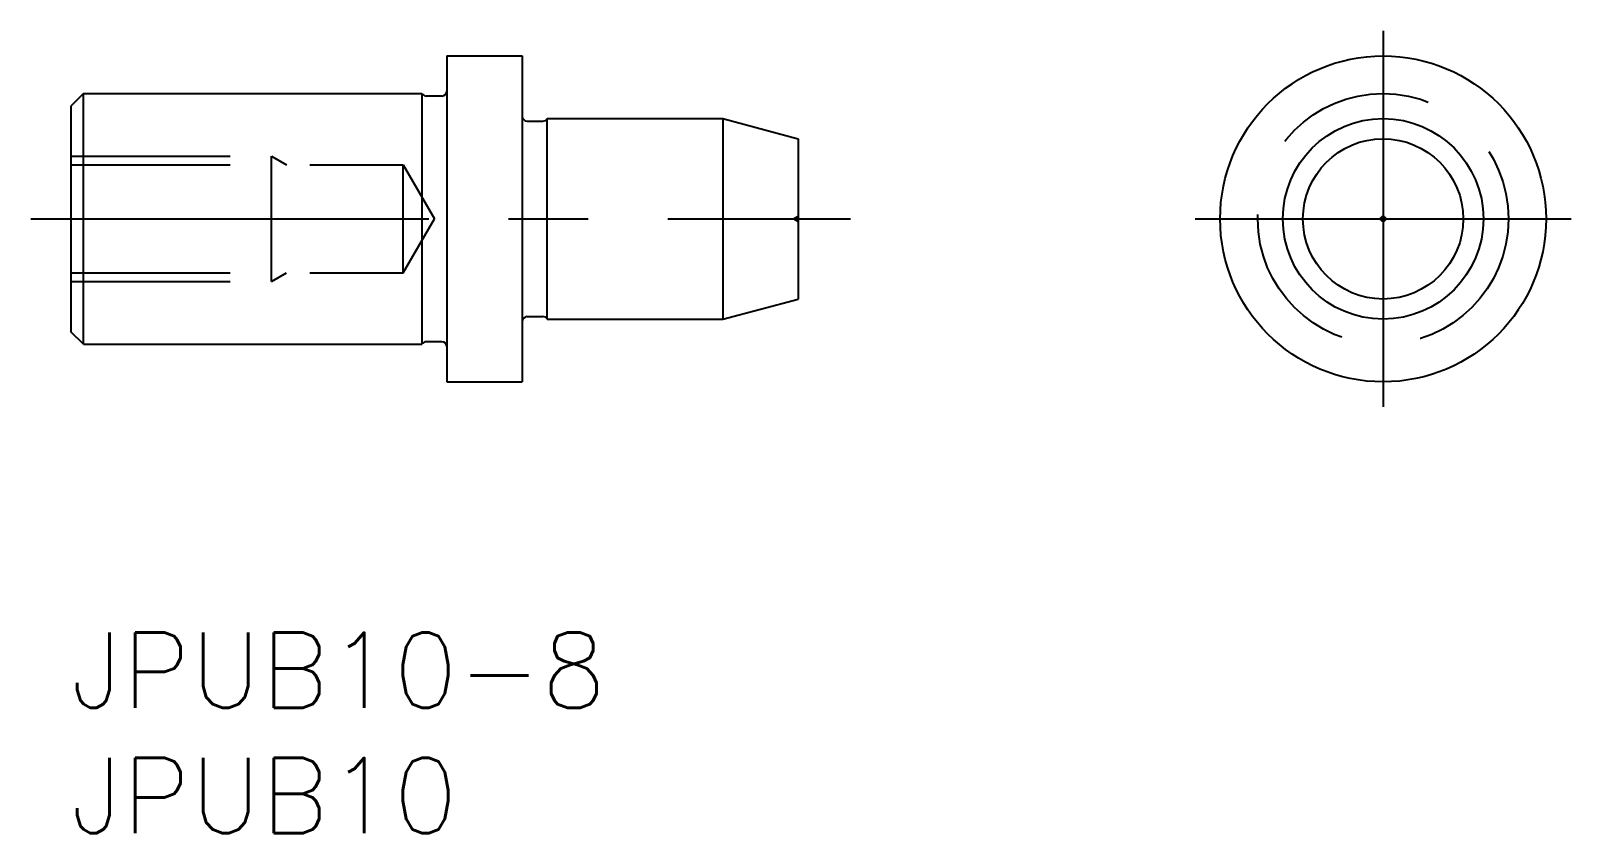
# Model space of a CAD drawing. Extents: x -1.6 to 59.8, y -8 to 24.
import ezdxf

# ---------------------------------------------------------------- set-up
doc = ezdxf.new("R2010")
doc.units = 0
doc.header["$LTSCALE"] = 0.5
doc.linetypes.add('CENTER', pattern=[50.8, 31.75, -6.35, 6.35, -6.35])
doc.linetypes.add('DASHED', pattern=[19.05, 12.7, -6.35])
for name, color, linetype in [('MSM_CENTER', 1, 'CENTER'), ('MSM_CONTINUOUS', 7, 'CONTINUOUS'), ('MSM_DASHED', 4, 'DASHED'), ('MSM_PART_NUMBER', 7, 'CONTINUOUS')]:
    doc.layers.add(name, color=color, linetype=linetype)
doc.styles.get("Standard").update_dxf_attribs({"font": 'txt.shx', "height": 1.5, "bigfont": 'bigfont.shx'})

# ---------------------------------------------------------------- blocks, each defined once
blk = doc.blocks.new('*U8')
at = {"layer": 'MSM_PART_NUMBER'}
blk.add_text('JPUB10-8', height=3, dxfattribs=at).set_placement((0, -3))
blk = doc.blocks.new('*U9')
at = {"layer": 'MSM_PART_NUMBER'}
blk.add_text('JPUB10', height=3, dxfattribs=at).set_placement((0, -8))

msp = doc.modelspace()

# ---------------------------------------------------------------- linework, layer by layer
at = {"layer": 'MSM_CENTER'}
for p, q in [((52.334, 24), (52.334, 9)), ((-1.597, 16.5), (31.097, 16.5)), ((44.834, 16.5), (59.834, 16.5))]:
    msp.add_line(p, q, dxfattribs=at)
at = {"layer": 'MSM_CONTINUOUS'}
for p, q in [((15, 23), (15, 10)), ((15, 23), (18, 23)), ((18, 23), (18, 10)), ((0.5, 21.5), (0, 21)), ((0, 21), (0, 12)), ((0.5, 11.5), (0.5, 21.5)), ((0.5, 21.5), (14, 21.5)), ((14, 21.5), (14, 11.5)), ((14.8, 21.4), (14.173, 21.4)), ((18.2, 20.4), (18.827, 20.4)), ((19, 20.5), (26, 20.5)), ((19, 12.5), (19, 20.5)), ((26, 20.5), (26, 12.5)), ((26, 20.5), (29, 19.696)), ((29, 19.696), (29, 13.304)), ((26, 12.5), (29, 13.304)), ((18.2, 12.6), (18.827, 12.6)), ((19, 12.5), (26, 12.5)), ((0.5, 11.5), (0, 12)), ((0.5, 11.5), (14, 11.5)), ((14.8, 11.6), (14.173, 11.6)), ((15, 10), (18, 10))]:
    msp.add_line(p, q, dxfattribs=at)
for radius in [6.5, 4, 3.196, 0.1]:
    msp.add_circle((52.334, 16.5), radius, dxfattribs=at)
for centre, start, end in [((14.8, 21.6), 270, 0), ((14.173, 21.6), 210.00003, 270), ((18.2, 20.6), 180, 270), ((18.827, 20.6), 270, 329.99997), ((18.2, 12.4), 90, 180), ((18.827, 12.4), 30.00003, 90), ((14.173, 11.4), 90, 149.99997), ((14.8, 11.4), 0, 90)]:
    msp.add_arc(centre, 0.2, start, end, dxfattribs=at)
at = {"layer": 'MSM_DASHED'}
for p, q in [((0, 19), (8, 19)), ((0, 18.65), (13.259, 18.65)), ((8, 14), (8, 19)), ((8, 19), (8.606, 18.65)), ((13.259, 14.35), (13.259, 18.65)), ((13.259, 18.65), (14.5, 16.5)), ((29, 16.6), (28.827, 16.5)), ((13.259, 14.35), (14.5, 16.5)), ((28.827, 16.5), (29, 16.4)), ((0, 14.35), (13.259, 14.35)), ((8, 14), (8.606, 14.35)), ((0, 14), (8, 14))]:
    msp.add_line(p, q, dxfattribs=at)
msp.add_circle((52.334, 16.5), 5, dxfattribs=at)

# ---------------------------------------------------------------- block references
at = {"layer": 'MSM_CONTINUOUS'}
for name in ['*U8', '*U9']:
    msp.add_blockref(name, (0, 0), dxfattribs=at)

doc.saveas('drawing.dxf')
